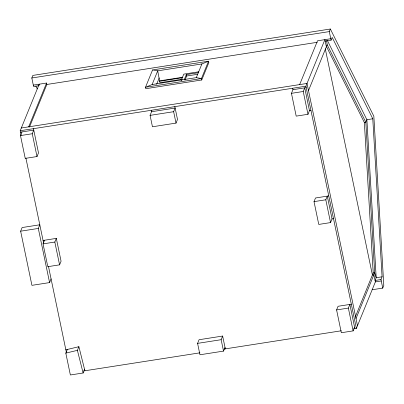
<?xml version="1.0" encoding="UTF-8"?>
<svg xmlns="http://www.w3.org/2000/svg" width="404" height="404" viewBox="0 0 404 404"><rect width="100%" height="100%" fill="white"/><g stroke="black" fill="none" stroke-linecap="round" stroke-linejoin="round"><path stroke-width="0.61" d="M38.9 85.709L33.603 86.537L31.82 77.987L32.87 75.407L330.351 29.017L373.836 116.201L383.8 285.517L382.745 288.097L372.145 289.754M21.139 135.244L20.2 130.734L39.193 84.194L39.39 85.143M33.456 128.669L38.501 152.894L37.011 156.545L25.23 158.383L20.478 135.582L21.968 131.931M28.679 126.851L46.556 83.047L33.305 85.113M29.457 127.108L46.854 84.471L46.556 83.047M37.011 156.545L32.259 133.744L33.749 130.093L20.498 132.164M20.639 231.194L22.129 227.543L39.799 224.786L38.309 228.437L49.591 282.588L31.921 285.34L20.639 231.194L38.309 228.437M43.066 240.461L56.318 238.395L61.07 261.196L59.58 264.847L47.798 266.68L43.046 243.885L44.536 240.234M59.58 264.847L54.828 242.047L56.318 238.395M49.591 282.588L51.081 278.937M152.571 69.932L145.496 87.269L145.793 88.698L201.753 79.972L208.828 62.63L208.535 61.206L152.571 69.932L157.717 70.836L201.899 63.948L208.535 61.206L201.455 78.543L201.753 79.972M152.131 84.527L196.309 77.639L201.455 78.543L145.496 87.269L152.131 84.527L157.717 70.836L159.908 82.694L182.31 79.199M156.641 84.239L159.201 77.962M174.831 106.626L177.502 119.448L176.013 123.099L152.449 126.775L150.076 115.372L151.566 111.721L151.268 110.297M84.613 369.342L83.123 372.993L70.367 374.983L65.812 353.121L67.301 349.475L78.886 346.693L84.911 370.766M181.209 80.406L183.769 74.134L198.707 71.801M184.269 79.669L186.345 74.583L198.697 72.659M185.012 80.002L186.643 76.013L186.345 74.583M176.013 123.099L173.634 111.701L175.124 108.05L151.566 111.721M83.123 372.993L77.396 350.344L78.886 346.693M196.309 77.639L201.899 63.948M307.979 114.292L303.232 91.491L304.722 87.84L309.469 110.64L307.979 114.292L296.198 116.13L291.451 93.329L292.94 89.678L292.642 88.254M299.652 84.598L317.524 40.789L330.78 38.723M225.013 347.45L223.523 351.101L199.96 354.773L197.586 343.375L199.076 339.724L222.639 336.047L225.311 348.874M353.667 328.861L356.379 328.437L305.894 86.188L324.892 39.642L326.376 46.768M325.185 41.067L331.078 40.148L329.295 31.598L330.351 29.017M308.499 90.572L327.184 44.783L326.624 40.678M331.078 40.148L332.194 37.41L372.781 118.781L382.083 276.811L380.967 279.548L382.745 288.097M223.523 351.101L221.15 339.698L222.639 336.047M330.548 222.589L325.801 199.793L327.291 196.142L332.038 218.943L330.548 222.589L318.766 224.427L314.019 201.626L315.509 197.98L328.76 195.91M354.606 327.24L353.116 330.891L341.335 332.729L336.588 309.929L338.077 306.277L351.329 304.212M353.116 330.891L348.364 308.09L349.854 304.439L354.904 328.664M355.252 317.049L373.22 273.013L364.363 122.513L326.27 46.137M356.01 318.574L374.695 272.786L365.837 122.281L327.184 44.783M356.379 328.437L375.372 281.891L373.887 274.765L372.412 274.998L325.286 48.849M65.812 353.121L77.396 350.344M31.82 77.987L329.295 31.598M46.854 84.471L317.201 42.314M186.643 76.013L197.687 74.285M159.797 80.815L182.82 77.225M159.61 81.27L182.633 77.679M21.316 127.997L307.015 83.446L357.495 325.7M20.2 130.734L305.894 86.188M292.94 89.678L306.192 87.612M20.478 135.582L32.259 133.744M150.076 115.372L173.634 111.701M291.451 93.329L303.232 91.491M309.469 110.64L310.944 110.413M372.781 118.781L366.888 119.7L365.837 122.281L364.363 122.513M43.046 243.885L54.828 242.047M314.019 201.626L325.801 199.793M332.038 218.943L333.512 218.71M373.22 273.013L374.695 272.786L376.19 277.73L375.074 280.467L380.967 279.548M382.083 276.811L376.19 277.73L366.888 119.7L327.422 40.577M375.372 281.891L381.26 280.972M65.832 349.702L67.301 349.475M336.588 309.929L348.364 308.09M197.586 343.375L221.15 339.698M83.694 370.958L199.884 352.838M224.069 349.066L341.254 330.795M35.835 86.042L37.239 88.85M181.037 79.002L181.295 80.234M25.891 158.05L43.576 242.925M48.445 266.276L66.468 352.768"/></g></svg>
